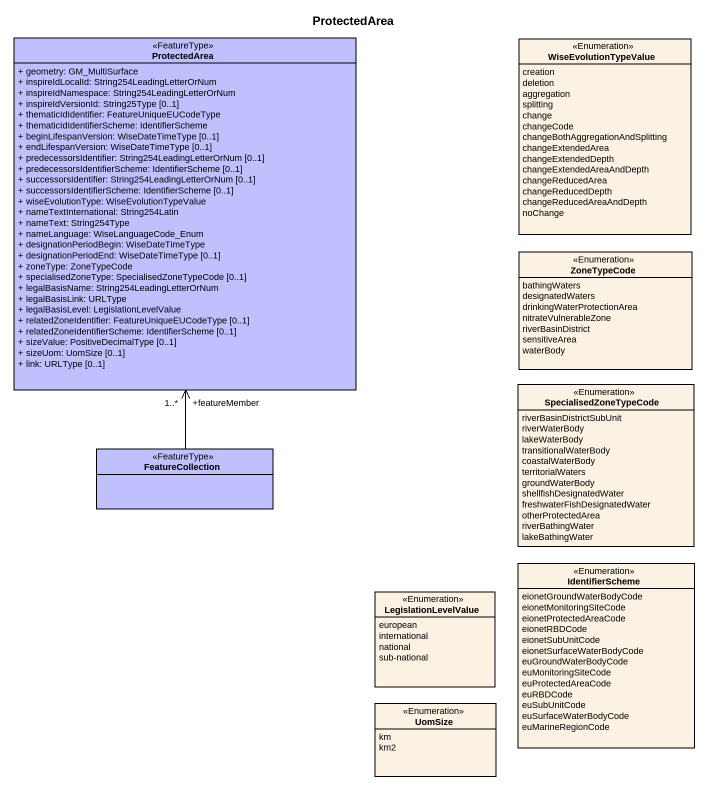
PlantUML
@startuml
title ProtectedArea
hide circle
hide empty members
skinparam classAttributeIconSize 0
class ProtectedArea <<FeatureType>> #C0C0FF {
  + geometry: GM_MultiSurface
  + inspireIdLocalId: String254LeadingLetterOrNum
  + inspireIdNamespace: String254LeadingLetterOrNum
  + inspireIdVersionId: String25Type [0..1]
  + thematicIdIdentifier: FeatureUniqueEUCodeType
  + thematicIdIdentifierScheme: IdentifierScheme
  + beginLifespanVersion: WiseDateTimeType [0..1]
  + endLifespanVersion: WiseDateTimeType [0..1]
  + predecessorsIdentifier: String254LeadingLetterOrNum [0..1]
  + predecessorsIdentifierScheme: IdentifierScheme [0..1]
  + successorsIdentifier: String254LeadingLetterOrNum [0..1]
  + successorsIdentifierScheme: IdentifierScheme [0..1]
  + wiseEvolutionType: WiseEvolutionTypeValue
  + nameTextInternational: String254Latin
  + nameText: String254Type
  + nameLanguage: WiseLanguageCode_Enum
  + designationPeriodBegin: WiseDateTimeType
  + designationPeriodEnd: WiseDateTimeType [0..1]
  + zoneType: ZoneTypeCode
  + specialisedZoneType: SpecialisedZoneTypeCode [0..1]
  + legalBasisName: String254LeadingLetterOrNum
  + legalBasisLink: URLType
  + legalBasisLevel: LegislationLevelValue
  + relatedZoneIdentifier: FeatureUniqueEUCodeType [0..1]
  + relatedZoneIdentifierScheme: IdentifierScheme [0..1]
  + sizeValue: PositiveDecimalType [0..1]
  + sizeUom: UomSize [0..1]
  + link: URLType [0..1]
}
enum WiseEvolutionTypeValue <<Enumeration>> #FCF2E3 {
  creation
  deletion
  aggregation
  splitting
  change
  changeCode
  changeBothAggregationAndSplitting
  changeExtendedArea
  changeExtendedDepth
  changeExtendedAreaAndDepth
  changeReducedArea
  changeReducedDepth
  changeReducedAreaAndDepth
  noChange
}
enum ZoneTypeCode <<Enumeration>> #FCF2E3 {
  bathingWaters
  designatedWaters
  drinkingWaterProtectionArea
  nitrateVulnerableZone
  riverBasinDistrict
  sensitiveArea
  waterBody
}
enum SpecialisedZoneTypeCode <<Enumeration>> #FCF2E3 {
  riverBasinDistrictSubUnit
  riverWaterBody
  lakeWaterBody
  transitionalWaterBody
  coastalWaterBody
  territorialWaters
  groundWaterBody
  shellfishDesignatedWater
  freshwaterFishDesignatedWater
  otherProtectedArea
  riverBathingWater
  lakeBathingWater
}
class FeatureCollection <<FeatureType>> #C0C0FF
enum LegislationLevelValue <<Enumeration>> #FCF2E3 {
  european
  international
  national
  sub-national
}
enum IdentifierScheme <<Enumeration>> #FCF2E3 {
  eionetGroundWaterBodyCode
  eionetMonitoringSiteCode
  eionetProtectedAreaCode
  eionetRBDCode
  eionetSubUnitCode
  eionetSurfaceWaterBodyCode
  euGroundWaterBodyCode
  euMonitoringSiteCode
  euProtectedAreaCode
  euRBDCode
  euSubUnitCode
  euSurfaceWaterBodyCode
  euMarineRegionCode
}
enum UomSize <<Enumeration>> #FCF2E3 {
  km
  km2
}
FeatureCollection -up-> "+featureMember\n1..*" ProtectedArea
@enduml
